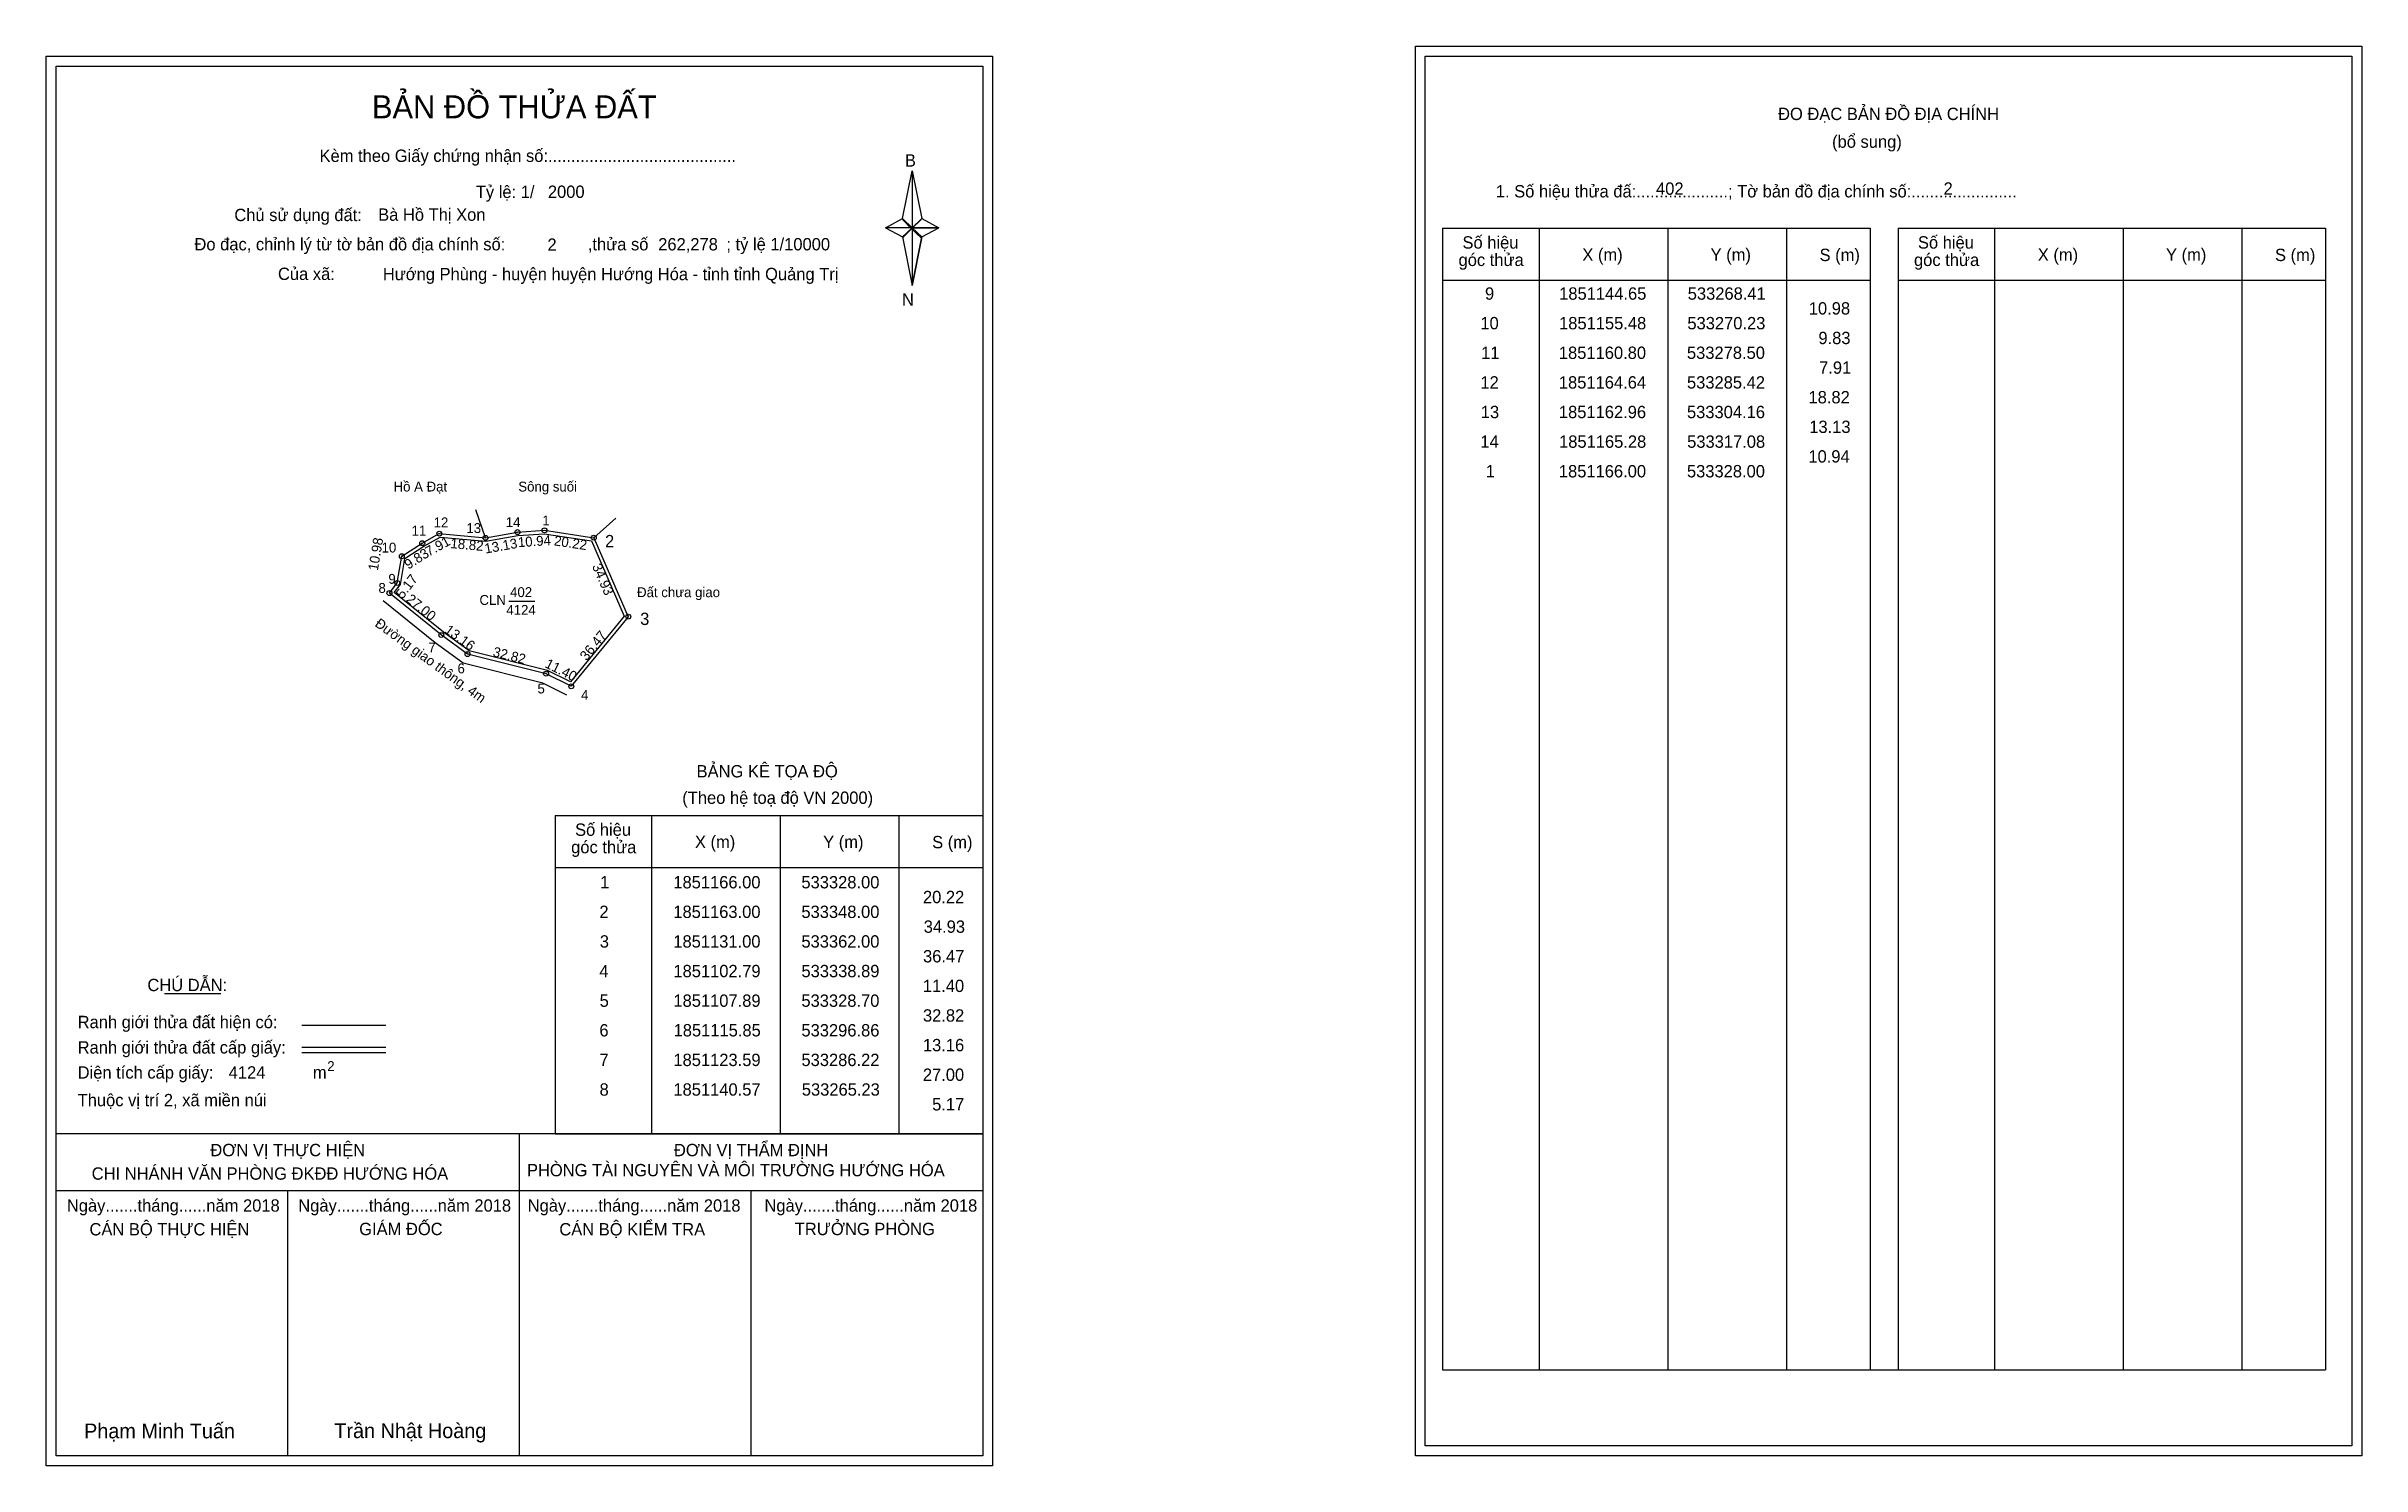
# Model space of a CAD drawing. Extents: x 533126 to 534064, y 1850787 to 1851362.
import ezdxf

# ---------------------------------------------------------------- set-up
doc = ezdxf.new("R2010")
doc.units = 0
for name, color, linetype in [('Level 1', 7, 'Continuous'), ('Level 10', 7, 'Continuous'), ('Level 11', 7, 'Continuous'), ('Level 13', 7, 'Continuous'), ('Level 27', 7, 'Continuous'), ('Level 3', 7, 'Continuous'), ('Level 49', 7, 'Continuous'), ('Level 53', 7, 'Continuous'), ('Level 55', 7, 'Continuous'), ('Level 6', 7, 'Continuous'), ('Level 60', 7, 'Continuous'), ('Level 63', 7, 'Continuous'), ('Level 9', 7, 'Continuous')]:
    doc.layers.add(name, color=color, linetype=linetype)

msp = doc.modelspace()

# ---------------------------------------------------------------- linework, layer by layer
at = {"layer": 'Level 1'}
for p, q in [((533684.85, 1851358.12), (533684.85, 1851358.12)), ((533130.21, 1851354.12), (533130.21, 1851354.12)), ((533473.05, 1851292.36), (533476.99, 1851311.64)), ((533476.99, 1851311.64), (533476.99, 1851288.59)), ((533476.99, 1851311.64), (533480.92, 1851292.36)), ((533466.16, 1851288.59), (533473.05, 1851292.36)), ((533473.05, 1851292.36), (533476.99, 1851288.59)), ((533476.69, 1851288.15), (533473.05, 1851291.92)), ((533480.63, 1851291.92), (533476.69, 1851288.15)), ((533476.69, 1851288.15), (533480.63, 1851291.92)), ((533480.92, 1851292.36), (533476.99, 1851288.59)), ((533476.99, 1851288.59), (533473.05, 1851284.91)), ((533476.69, 1851288.15), (533473.05, 1851284.47)), ((533473.05, 1851284.47), (533476.69, 1851288.15)), ((533473.05, 1851284.91), (533476.99, 1851265.19)), ((533480.63, 1851284.47), (533476.69, 1851288.15)), ((533476.99, 1851288.59), (533476.99, 1851265.19)), ((533476.99, 1851288.59), (533487.81, 1851288.59)), ((533476.99, 1851288.59), (533480.92, 1851284.91)), ((533480.92, 1851284.91), (533476.99, 1851265.19)), ((533480.92, 1851284.91), (533487.81, 1851288.59)), ((533691.92, 1851288.41), (533865.12, 1851288.41)), ((533731.1, 1850825.88), (533731.1, 1851288.41)), ((533783.24, 1850825.88), (533783.24, 1851288.41)), ((533831.19, 1851288.41), (533831.19, 1850825.88)), ((533865.12, 1851288.41), (533865.12, 1850825.88)), ((533876.43, 1851288.41), (534049.64, 1851288.41)), ((533915.61, 1850825.88), (533915.61, 1851288.41)), ((533967.76, 1850825.88), (533967.76, 1851288.41)), ((534015.7, 1851288.41), (534015.7, 1850825.88)), ((534049.64, 1851288.41), (534049.64, 1850825.88)), ((533691.92, 1851267.36), (533865.12, 1851267.36)), ((533876.43, 1851267.36), (534049.64, 1851267.36)), ((533332.4, 1851050.47), (533505.6, 1851050.47)), ((533371.58, 1850921.42), (533371.58, 1851050.47)), ((533423.72, 1850921.42), (533423.72, 1851050.47)), ((533471.66, 1851050.47), (533471.66, 1850921.42)), ((533332.4, 1851029.41), (533505.6, 1851029.41)), ((533174.04, 1850978.25), (533196.85, 1850978.25)), ((533229.77, 1850965.44), (533263.8, 1850965.44)), ((533229.77, 1850956.55), (533263.8, 1850956.55)), ((533229.77, 1850954.36), (533263.8, 1850954.36)), ((533343.86, 1850921.42), (533130.2, 1850921.42)), ((533505.6, 1850921.42), (533295.92, 1850921.42)), ((533317.9, 1850790.97), (533317.9, 1850921.42)), ((533332.4, 1850921.41), (533505.6, 1850921.41)), ((533505.6, 1850898.32), (533130.2, 1850898.32)), ((533224.05, 1850790.97), (533224.05, 1850898.32)), ((533411.75, 1850790.97), (533411.75, 1850898.32)), ((533691.92, 1850825.88), (534049.64, 1850825.88)), ((534060.25, 1850794.97), (534060.25, 1850794.97)), ((533505.6, 1850790.97), (533505.6, 1850790.97))]:
    msp.add_line(p, q, dxfattribs=at)
for points in [[(533473.05, 1851292.36), (533476.99, 1851311.64), (533476.99, 1851288.59)], [(533476.99, 1851288.59), (533480.92, 1851292.36), (533487.81, 1851288.59)], [(533466.16, 1851288.59), (533473.05, 1851284.91), (533476.99, 1851288.59)], [(533476.99, 1851288.59), (533476.99, 1851265.19), (533480.92, 1851284.91)]]:
    msp.add_lwpolyline(points, close=True, dxfattribs=at)
at = {"layer": 'Level 10'}
for p, q in [((533296.86, 1851115.85), (533286.22, 1851123.59)), ((533328.7, 1851107.89), (533296.86, 1851115.85)), ((533338.89, 1851102.79), (533328.7, 1851107.89))]:
    msp.add_line(p, q, dxfattribs=at)
for points in [[(533348, 1851163), (533362, 1851131), (533338.89, 1851102.79), (533328.7, 1851107.89), (533296.86, 1851115.85), (533286.22, 1851123.59), (533265.23, 1851140.57), (533268.41, 1851144.65), (533270.23, 1851155.48), (533278.5, 1851160.8), (533285.42, 1851164.64), (533304.16, 1851162.96), (533317.08, 1851165.28), (533328, 1851166)], [(533347.03, 1851161.73), (533360.37, 1851131.22), (533338.52, 1851104.54), (533329.19, 1851109.21), (533297.46, 1851117.14), (533287.07, 1851124.7), (533267.18, 1851140.79), (533269.73, 1851144.07), (533271.51, 1851154.64), (533279.22, 1851159.6), (533285.72, 1851163.21), (533304.22, 1851161.55), (533317.25, 1851163.89), (533327.94, 1851164.59)]]:
    msp.add_lwpolyline(points, close=True, dxfattribs=at)
msp.add_lwpolyline([(533337.11, 1851099.21), (533327.3, 1851104.11), (533295.14, 1851112.15), (533283.78, 1851120.41), (533262.74, 1851137.45)], dxfattribs=at)
at = {"layer": 'Level 11'}
for centre in [(533278.5, 1851160.8), (533285.42, 1851164.64), (533304.16, 1851162.96), (533317.08, 1851165.28), (533328, 1851166), (533348, 1851163), (533348, 1851163), (533270.23, 1851155.48), (533265.23, 1851140.57), (533268.41, 1851144.65), (533362, 1851131), (533286.22, 1851123.59), (533296.86, 1851115.85), (533328.7, 1851107.89), (533338.89, 1851102.79)]:
    msp.add_circle(centre, 1, dxfattribs=at)
at = {"layer": 'Level 27'}
for p, q in [((533304.16, 1851162.96), (533300.21, 1851174.29)), ((533348, 1851163), (533356.99, 1851170.95))]:
    msp.add_line(p, q, dxfattribs=at)
at = {"layer": 'Level 3'}
for p, q in [((533691.92, 1851288.41), (533691.92, 1850825.88)), ((533876.43, 1851288.41), (533876.43, 1850825.88)), ((533332.4, 1851050.47), (533332.4, 1850921.42))]:
    msp.add_line(p, q, dxfattribs=at)
at = {"layer": 'Level 63'}
for points in [[(533126.2, 1851358.12), (533509.6, 1851358.12), (533509.6, 1850786.97), (533126.2, 1850786.97)], [(533680.86, 1851362.12), (534064.26, 1851362.12), (534064.26, 1850790.97), (533680.86, 1850790.97)], [(533684.86, 1851358.12), (534060.26, 1851358.12), (534060.26, 1850794.97), (533684.86, 1850794.97)], [(533130.2, 1851354.12), (533505.6, 1851354.12), (533505.6, 1850790.97), (533130.2, 1850790.97)]]:
    msp.add_lwpolyline(points, close=True, dxfattribs=at)
at = {"layer": 'Level 9'}
msp.add_line((533313.56, 1851137.35), (533324.14, 1851137.35), dxfattribs=at)

# ---------------------------------------------------------------- texts
at = {"layer": 'Level 1'}
for s, height, p in [('BẢN ĐỒ THỬA ĐẤT', 9.3313, (533258.14, 1851332.93)), ('ĐO ĐẠC BẢN ĐỒ ĐỊA CHÍNH', 5, (533827.81, 1851332.24)), ('Kèm theo Giấy chứng nhận số:.........................................', 5, (533236.9, 1851315.27)), ('B', 5, (533474.07, 1851313.39)), ('(bổ sung)', 5, (533849.69, 1851321)), ('1. Số hiệu thửa đấ:....................; Tờ bản đồ địa chính số:.......................', 5, (533713.47, 1851300.88)), ('Chủ sử dụng đất:', 5, (533202.38, 1851291.29)), ('Đo đạc, chỉnh lý từ tờ bản đồ địa chính số:                  ,thửa số                 ; tỷ lệ 1/10000', 5, (533186.22, 1851279.43)), ('Số hiệu', 5, (533699.95, 1851280.15)), ('Số hiệu', 5, (533884.47, 1851280.15)), ('Của xã:', 5, (533220.06, 1851267.43)), ('góc thửa', 5, (533698.36, 1851273.09)), ('X (m)', 5, (533748.51, 1851275.2)), ('Y (m)', 5, (533800.47, 1851275.2)), ('S (m)', 5, (533844.62, 1851275.1)), ('góc thửa', 5, (533882.88, 1851273.09)), ('X (m)', 5, (533933.03, 1851275.2)), ('Y (m)', 5, (533984.98, 1851275.2)), ('S (m)', 5, (534029.14, 1851275.1)), ('N', 5, (533472.87, 1851257.05)), ('BẢNG KÊ TỌA ĐỘ', 5, (533389.66, 1851065.87)), ('(Theo hệ toạ độ VN 2000)', 5, (533383.86, 1851055.15)), ('Số hiệu', 5, (533340.43, 1851042.2)), ('góc thửa', 5, (533338.84, 1851035.14)), ('X (m)', 5, (533388.99, 1851037.25)), ('Y (m)', 5, (533440.94, 1851037.25)), ('S (m)', 5, (533485.1, 1851037.15)), ('CHÚ DẪN:', 5, (533167.16, 1850979.26)), ('Ranh giới thửa đất hiện có:', 5, (533138.9, 1850964.26)), ('Ranh giới thửa đất cấp giấy:', 5, (533138.9, 1850953.98)), ('Diện tích cấp giấy:', 5, (533138.9, 1850943.82)), ('m', 5, (533234.21, 1850943.86)), ('2', 4, (533240.01, 1850946.88)), ('Thuộc vị trí 2, xã miền núi', 5, (533138.9, 1850932.62)), ('ĐƠN VỊ THỰC HIỆN', 5, (533192.67, 1850912.38)), ('ĐƠN VỊ THẨM ĐỊNH', 5, (533380.48, 1850912.38)), ('CHI NHÁNH VĂN PHÒNG ĐKĐĐ HƯỚNG HÓA', 5, (533144.59, 1850902.86)), ('PHÒNG TÀI NGUYÊN VÀ MÔI TRƯỜNG HƯỚNG HÓA', 5, (533320.93, 1850904.24)), ('Ngày.......tháng......năm 2018', 5, (533134.54, 1850889.91)), ('Ngày.......tháng......năm 2018', 5, (533228.28, 1850889.91)), ('GIÁM ĐỐC', 5, (533252.97, 1850880.4)), ('Ngày.......tháng......năm 2018', 5, (533321.23, 1850889.91)), ('CÁN BỘ KIỂM TRA', 5, (533334.05, 1850880.28)), ('Ngày.......tháng......năm 2018', 5, (533417.15, 1850889.91)), ('TRƯỞNG PHÒNG', 5, (533429.43, 1850880.4)), ('CÁN BỘ THỰC HIỆN', 5, (533143.7, 1850880.28)), ('Phạm Minh Tuấn', 6, (533141.52, 1850798.05)), ('Trần Nhật Hoàng', 6, (533242.91, 1850798.15))]:
    msp.add_text(s, height=height, dxfattribs=at).set_placement(p)
at = {"layer": 'Level 11'}
msp.add_text('Tỷ lệ: 1/', height=5, dxfattribs=at).set_placement((533300.22, 1851300.65))
at = {"layer": 'Level 13'}
for s, p in [('402', (533314.1, 1851138.95)), ('CLN', (533301.7, 1851135.77)), ('4124', (533312.6, 1851131.75))]:
    msp.add_text(s, height=4, dxfattribs=at).set_placement(p)
at = {"layer": 'Level 49'}
for s, rotation, p in [('10.98', 80.46048, (533260.51, 1851149.44)), ('7.91', 29.02648, (533281.15, 1851155.28)), ('18.82', 354.87725, (533289.81, 1851158.81)), ('13.13', 10.17992, (533304.14, 1851156.54)), ('10.94', 3.77228, (533317.39, 1851159.15)), ('20.22', 351.46923, (533331.69, 1851159.93)), ('9.83', 32.75273, (533272.9, 1851149.99)), ('34.93', 293.62938, (533347.21, 1851151.48)), ('5.17', 52.06673, (533270.59, 1851137.96)), ('27.00', 321.02864, (533271.64, 1851137.44)), ('Đường giao thông, 4m', 323.96622, (533259, 1851127.43)), ('13.16', 323.96622, (533287.2, 1851124.86)), ('36.47', 50.67522, (533345.08, 1851112.87)), ('32.82', 345.96376, (533306.84, 1851115)), ('11.40', 333.41246, (533327.88, 1851110.63))]:
    msp.add_text(s, height=4, rotation=rotation, dxfattribs=at).set_placement(p)
at = {"layer": 'Level 53'}
for s, p in [('9', (533709.07, 1851259.44)), ('1851144.65', (533739.12, 1851259.44)), ('533268.41', (533791.21, 1851259.44)), ('10', (533707.2, 1851247.44)), ('1851155.48', (533739.08, 1851247.44)), ('533270.23', (533791.07, 1851247.44)), ('10.98', (533840.26, 1851253.44)), ('9.83', (533844.15, 1851241.44)), ('11', (533707.52, 1851235.44)), ('1851160.80', (533739, 1851235.44)), ('533278.50', (533790.89, 1851235.44)), ('7.91', (533844.44, 1851229.44)), ('12', (533707.22, 1851223.44)), ('1851164.64', (533739, 1851223.44)), ('533285.42', (533790.91, 1851223.44)), ('13', (533707.37, 1851211.44)), ('1851162.96', (533739.01, 1851211.44)), ('533304.16', (533790.9, 1851211.44)), ('18.82', (533840.14, 1851217.44)), ('13.13', (533840.45, 1851205.44)), ('14', (533707.19, 1851199.44)), ('1851165.28', (533739.08, 1851199.44)), ('533317.08', (533790.97, 1851199.44)), ('10.94', (533840.09, 1851193.44)), ('1', (533709.36, 1851187.44)), ('1851166.00', (533739, 1851187.44)), ('533328.00', (533790.89, 1851187.44)), ('1', (533350.59, 1851020.91)), ('1851166.00', (533380.23, 1851020.91)), ('533328.00', (533432.12, 1851020.91)), ('20.22', (533481.37, 1851014.91)), ('2', (533350.29, 1851008.91)), ('1851163.00', (533380.23, 1851008.91)), ('533348.00', (533432.12, 1851008.91)), ('3', (533350.45, 1850996.91)), ('1851131.00', (533380.23, 1850996.91)), ('533362.00', (533432.12, 1850996.91)), ('34.93', (533481.68, 1851002.91)), ('4', (533350.27, 1850984.91)), ('1851102.79', (533380.26, 1850984.91)), ('533338.89', (533432.14, 1850984.91)), ('36.47', (533481.4, 1850990.91)), ('11.40', (533481.33, 1850978.91)), ('5', (533350.38, 1850972.91)), ('1851107.89', (533380.26, 1850972.91)), ('533328.70', (533432.12, 1850972.91)), ('32.82', (533481.37, 1850966.91)), ('6', (533350.28, 1850960.91)), ('1851115.85', (533380.34, 1850960.91)), ('533296.86', (533432.13, 1850960.91)), ('7', (533350.3, 1850948.91)), ('1851123.59', (533380.26, 1850948.91)), ('533286.22', (533432.14, 1850948.91)), ('13.16', (533481.35, 1850954.91)), ('27.00', (533481.33, 1850942.91)), ('8', (533350.35, 1850936.91)), ('1851140.57', (533380.26, 1850936.91)), ('533265.23', (533432.29, 1850936.91)), ('5.17', (533485.09, 1850930.91))]:
    msp.add_text(s, height=5, dxfattribs=at).set_placement(p)
at = {"layer": 'Level 55'}
for s, height, p in [('11', 0.8, (533277.98, 1851160.8)), ('0', 0.22, (533278.42, 1851160.58)), ('0', 0.22, (533278.42, 1851160.58)), ('12', 0.8, (533284.85, 1851164.64)), ('0', 0.22, (533285.34, 1851164.42)), ('0', 0.22, (533285.34, 1851164.42)), ('13', 0.8, (533303.62, 1851162.96)), ('0', 0.22, (533304.08, 1851162.74)), ('0', 0.22, (533304.08, 1851162.74)), ('0', 0.22, (533304.08, 1851162.74)), ('0', 0.22, (533304.08, 1851162.74)), ('14', 0.8, (533316.51, 1851165.28)), ('0', 0.22, (533317, 1851165.06)), ('0', 0.22, (533317, 1851165.06)), ('1', 0.8, (533327.78, 1851166)), ('0', 0.22, (533327.92, 1851165.78)), ('0', 0.22, (533327.92, 1851165.78)), ('2', 0.8, (533347.73, 1851163)), ('0', 0.22, (533347.92, 1851162.78)), ('0', 0.22, (533347.92, 1851162.78)), ('10', 0.8, (533269.66, 1851155.48)), ('0', 0.22, (533270.15, 1851155.26)), ('0', 0.22, (533270.15, 1851155.26)), ('8', 0.8, (533264.97, 1851140.57)), ('0', 0.22, (533265.15, 1851140.35)), ('0', 0.22, (533265.15, 1851140.35)), ('0', 0.22, (533265.15, 1851140.35)), ('9', 0.8, (533268.14, 1851144.65)), ('0', 0.22, (533268.33, 1851144.43)), ('0', 0.22, (533268.33, 1851144.43)), ('3', 0.8, (533361.75, 1851131)), ('7', 0.8, (533285.95, 1851123.59)), ('0', 0.22, (533286.14, 1851123.37)), ('6', 0.8, (533296.59, 1851115.85)), ('0', 0.22, (533296.78, 1851115.63)), ('5', 0.8, (533328.44, 1851107.89)), ('0', 0.22, (533328.62, 1851107.67)), ('4', 0.8, (533338.61, 1851102.79)), ('0', 0.22, (533338.81, 1851102.57))]:
    msp.add_text(s, height=height, dxfattribs=at).set_placement(p)
at = {"layer": 'Level 6'}
for s, p in [('2000', (533329.41, 1851300.69)), ('402', (533778.37, 1851301.96)), ('2', (533894.86, 1851302)), ('Bà Hồ Thị Xon', (533260.65, 1851291.42)), ('2', (533329.25, 1851279.25)), ('262,278', (533374.11, 1851279.41)), (' Hướng Phùng - huyện huyện Hướng Hóa - tỉnh tỉnh Quảng Trị', (533260.68, 1851267.34)), ('4124', (533200.09, 1850943.83))]:
    msp.add_text(s, height=5, dxfattribs=at).set_placement(p)
at = {"layer": 'Level 60'}
for s, p in [('Hồ A Đạt', (533266.89, 1851181.72)), ('Sông suối', (533317.42, 1851181.72)), ('Đất chưa giao', (533365.54, 1851138.91))]:
    msp.add_text(s, height=4, dxfattribs=at).set_placement(p)
at = {"layer": 'Level 9'}
for s, height, p in [('12', 4, (533283.13, 1851167.2)), ('13', 4, (533296.4, 1851164.9)), ('14', 4, (533312.37, 1851167.3)), ('1', 4, (533327.15, 1851167.98)), ('10', 4, (533262.04, 1851157)), ('11', 4, (533274.18, 1851163.86)), ('2', 5, (533352.56, 1851159.12)), ('8', 4, (533260.77, 1851140.64)), ('9', 4, (533264.78, 1851144.33)), ('3', 5, (533366.8, 1851127.63)), ('7', 4, (533280.98, 1851116.51)), ('6', 4, (533292.79, 1851108.05)), ('5', 4, (533325.2, 1851099.89)), ('4', 4, (533342.89, 1851097.32))]:
    msp.add_text(s, height=height, dxfattribs=at).set_placement(p)

doc.saveas('drawing.dxf')
